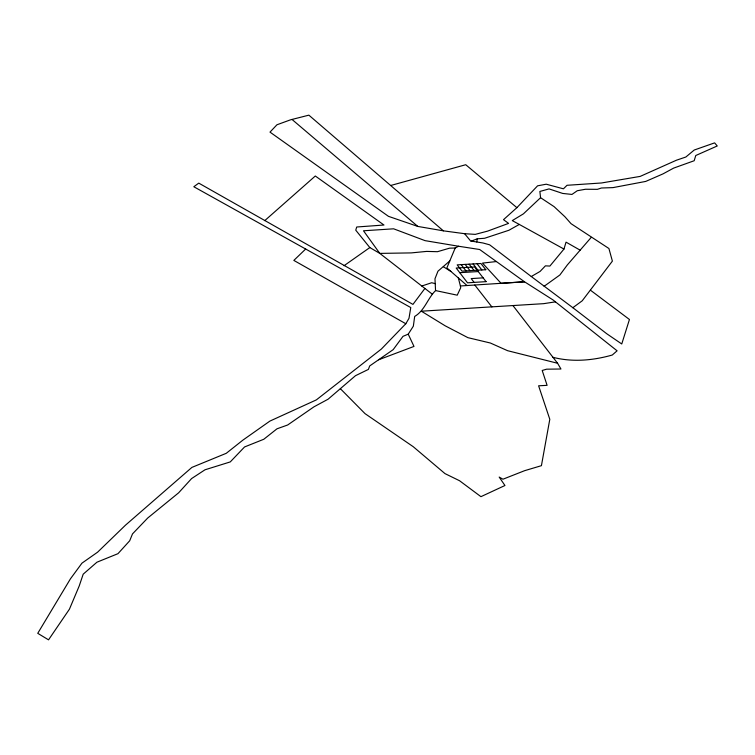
<?xml version="1.0" encoding="UTF-8"?>
<svg xmlns="http://www.w3.org/2000/svg" width="755" height="755" viewBox="0 0 755 755"><rect width="100%" height="100%" fill="white"/><g stroke="black" fill="none" stroke-linecap="round" stroke-linejoin="round"><path stroke-width="1.13" d="M476.754 241.977L477.264 238.806L484.587 238.278L508.908 230.266L519.298 224.433L563.966 249.056L549.885 266.071L545.421 265.836L540.07 271.441L531.284 276.519L489.627 244.809L482.851 242.959L471.309 241.109M563.966 249.056L566.042 242.147L580.085 250.141M552.971 357.313C572.583 362.362 592.977 360.494 612.258 355.029L617.099 350.811L553.085 299.971L524.508 281.775L479.67 249.509L458.549 246.243L455.208 247.999L446.866 267.921L467.043 285.532M449.791 260.937L437.957 271.196L434.974 278.793L435.559 290.571C427.557 298.461 424.688 310.598 414.684 316.439L413.344 326.169L408.228 334.163L403 336.343L393.195 349.631L369.686 365.948L368.402 369.403L355.492 375.688L328.095 399.197L313.957 406.832L287.646 424.999L277 428.802L263.797 439.259L244.563 446.951L230.266 461.918L205.001 469.789L191.591 478.576L178.633 492.807L147.735 518.005L132.502 533.898L129.7 540.769L117.978 553.67L96.923 562.211L83.192 574.178L79.228 585.937L69.432 609.181L48.537 639.844L37.75 633.322L70.432 578.84L81.955 563.154L97.631 552.15L125.49 525.169L191.893 467.402L226.273 453.302L242.827 440.174L269.894 421.092L316.336 399.895L381.388 349.027L405.812 323.735L408.993 318.327L410.767 307.559L193.827 186.74L198.763 183.125L412.947 304.397L424.905 288.438M531.284 276.519L572.856 307.7L582.218 300.801L612.39 261.117L608.917 248.508L571.044 223.678L564.891 216.723L554.104 206.653L540.571 197.697L539.872 191.459L549.045 188.901L562.702 193.44L571.96 194.431L577.282 190.732L585.512 189.25L597.394 189.335L601.414 188.004L612.975 187.618L645.742 181.417L663.013 173.876L673.658 168.101L694.175 160.739L695.77 155.511L717.25 145.97L714.617 142.874L694.232 150.028L685.851 157.021L676.442 160.211L640.193 176.396L601.48 182.984L567.005 185.296L563.438 188.816L546.233 184.201L537.588 185.824L516.892 207.663L503.509 219.667L508.577 223.386L487.57 231.134L475.263 234.38L464.599 233.691L443.383 230.841L417.808 226.424L388.476 216.345L269.997 132.116L276.953 124.773L290.571 119.809L308.87 115.156L443.383 230.841M591.231 237.381L567.335 264.93L559.88 274.98L544.119 286.287M305.662 249.037L293.837 260.409L405.812 323.735M540.571 197.697L523.404 213.863L512.277 220.602L519.298 224.433M264.741 220.639L315.307 176.009L383.965 225.018L356.709 227L355.756 230.19L369.827 247.564L379.793 253.397L432.417 294.271M344.016 265.722L369.827 247.564M477.264 238.806L470.875 241.279L464.599 233.691M378.548 359.805L413.985 346.422L408.228 334.163M421.79 286.022L431.662 282.738L435.399 283.682M390.665 185.504L465.741 164.722L516.892 207.663M555.472 301.849L543.676 303.661L421.375 311.202L445.224 325.839L467.921 337.664L490.373 343.015L507.577 350.688L557.577 363.259L560.956 369.006L546.582 369.186L542.203 370.478L547.101 385.343L538.608 385.796L549.8 419.299L541.42 465.675L524.659 470.667L502.953 479.217L499.187 477.075L504.953 485.503L480.935 496.667L459.559 480.737L444.969 473.602L413.259 446.715L365.024 413.636L340.354 388.674M496.403 261.551L482.511 263.099L501.084 283.323L524.508 281.775L460.399 285.966L458.332 277.925M483.134 277.849L471.195 278.595L474.131 282.398M459.748 272.678L478.255 271.564M455.208 247.999L449.565 248.168L437.475 251.698L426.613 251.406L411.248 252.906L379.793 253.397L363.495 230.785L393.629 228.812L425.056 240.647L458.549 246.243M435.559 290.571L457.228 295.177L460.692 287.768L460.399 285.966M443.355 266.732L450.914 271.451M590.419 290.175L629.443 319.488L621.752 343.969L606.831 333.804L572.856 307.7M292.015 119.45L417.808 226.424M474.801 285.031L491.883 306.917M477.018 263.731L481.86 269.96M473.074 263.957L477.915 270.186M469.119 264.184L473.961 270.422M512.966 305.596L557.577 363.259M465.155 264.401L469.988 270.658M461.182 264.627L466.005 270.894M486.069 281.634L467.524 282.823L456.19 268.034L474.678 266.959L486.069 281.634M485.795 269.724L462.013 271.13L457.19 264.863L480.944 263.504L485.795 269.724"/></g></svg>
